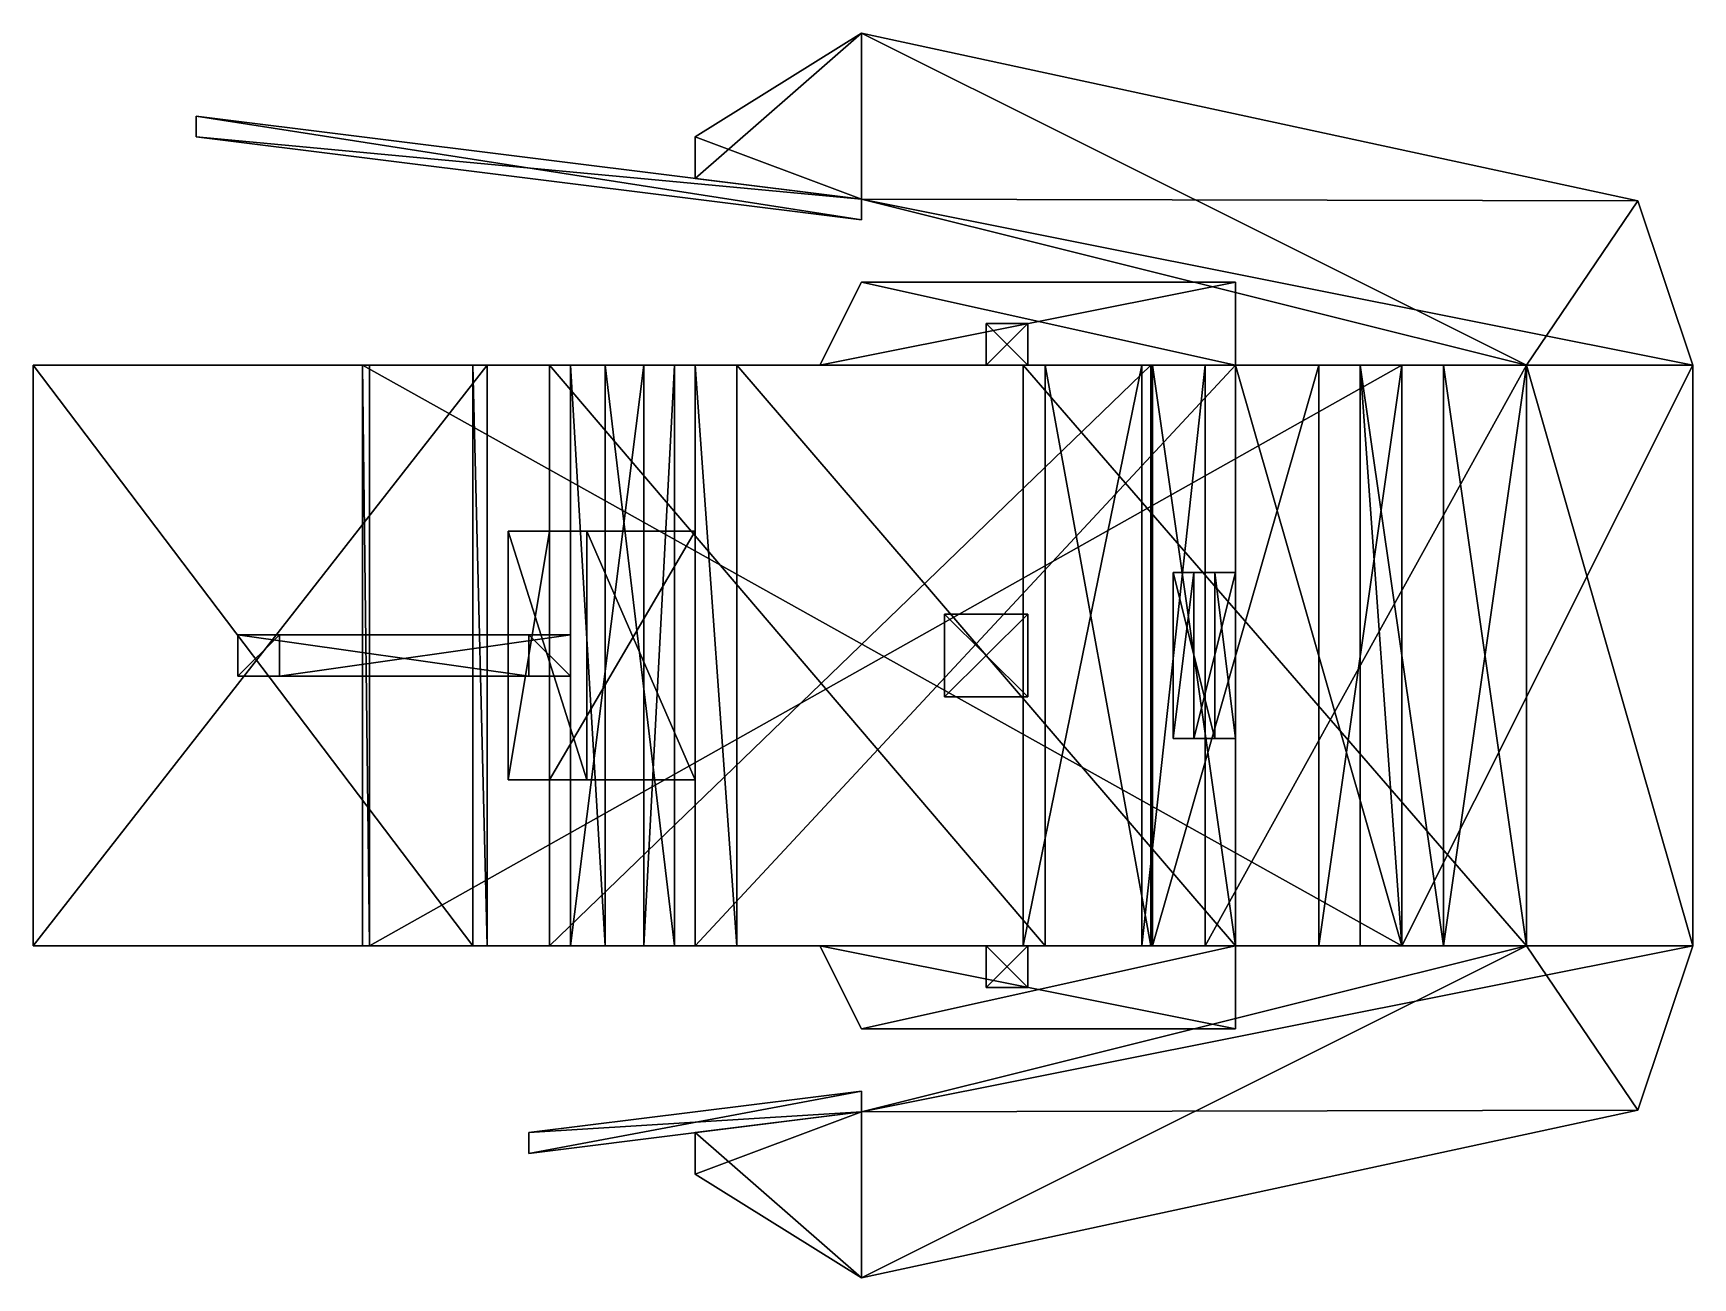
# Model space of a CAD drawing. Extents: x -67.6 to 28.4, y -40 to 32.
import ezdxf

# ---------------------------------------------------------------- set-up
doc = ezdxf.new("R2010")
doc.units = 0

msp = doc.modelspace()

# ---------------------------------------------------------------- meshes
at = {"layer": 'OBJECT000', "color": 50}
mesh = msp.add_polyface(dxfattribs=at)
corners = [(18.779694, 12.799878, 2.181816), (13.970556, 12.799878, 2.181816), (13.970556, -20.800125, 2.181816), (18.779694, -20.800125, 2.181816), (13.970556, -20.800125, 6.545452), (13.970556, 12.799878, 6.545452)]
mesh.append_faces([[corners[k] for k in face] for face in [(1, 0, 5), (2, 4, 3)]])
mesh.append_faces([[corners[k] for k in face] for face in [(1, 3, 0), (2, 5, 4), (3, 5, 0)]], dxfattribs={"vtx0": -1})
mesh.append_faces([[corners[k] for k in face] for face in [(1, 2, 3), (2, 1, 5), (3, 4, 5)]], dxfattribs={"vtx2": -1})
at = {"layer": 'OBJECT001', "color": 50}
mesh = msp.add_polyface(dxfattribs=at)
corners = [(11.565987, -20.800125, -0.000004), (1.947712, -20.800125, -28.363636), (-2.861425, -20.800125, -26.18182), (6.75685, -20.800125, 2.181816), (6.75685, 12.799878, 2.181816), (-2.861425, 12.799878, -26.18182), (1.947712, 12.799878, -28.363636), (11.565987, 12.799878, -0.000004)]
mesh.append_faces([[corners[k] for k in face] for face in [(1, 3, 0), (5, 7, 4), (5, 1, 6), (2, 4, 3), (6, 0, 7), (3, 7, 0)]], dxfattribs={"vtx0": -1})
mesh.append_faces([[corners[k] for k in face] for face in [(1, 2, 3), (5, 6, 7), (5, 2, 1), (2, 5, 4), (6, 1, 0), (3, 4, 7)]], dxfattribs={"vtx2": -1})
at = {"layer": 'OBJECT002', "color": 50}
mesh = msp.add_polyface(dxfattribs=at)
corners = [(1.947712, -8.800125, -28.363636), (0.745428, -8.800125, -32.727276), (-1.659142, -8.800125, -32.727276), (-0.456856, -8.800125, -27.272732), (-0.456856, 0.799877, -27.272732), (-1.659142, 0.799877, -32.727276), (0.745428, 0.799877, -32.727276), (1.947712, 0.799877, -28.363636)]
mesh.append_faces([[corners[k] for k in face] for face in [(1, 3, 0), (5, 7, 4), (5, 1, 6), (2, 4, 3), (6, 0, 7), (3, 7, 0)]], dxfattribs={"vtx0": -1})
mesh.append_faces([[corners[k] for k in face] for face in [(1, 2, 3), (5, 6, 7), (5, 2, 1), (2, 5, 4), (6, 1, 0), (3, 4, 7)]], dxfattribs={"vtx2": -1})
at = {"layer": 'OBJECT003', "color": 50}
mesh = msp.add_polyface(dxfattribs=at)
corners = [(1.947712, 12.799878, -32.727276), (1.947712, 12.799878, -37.090916), (1.947712, -20.800125, -37.090916), (1.947712, -20.800125, -32.727276), (-26.907112, -20.800125, -37.090916), (-29.31168, -20.800125, -32.727276), (-26.907112, 12.799878, -37.090916), (-29.31168, 12.799878, -32.727276)]
mesh.append_faces([[corners[k] for k in face] for face in [(1, 3, 0), (2, 5, 3), (1, 7, 6), (2, 6, 4), (0, 5, 7), (4, 7, 5)]], dxfattribs={"vtx0": -1})
mesh.append_faces([[corners[k] for k in face] for face in [(1, 2, 3), (2, 4, 5), (1, 0, 7), (2, 1, 6), (0, 3, 5), (4, 6, 7)]], dxfattribs={"vtx2": -1})
at = {"layer": 'OBJECT004', "color": 50}
mesh = msp.add_polyface(dxfattribs=at)
corners = [(-12.479698, 12.799878, -24), (-12.479698, 12.799878, -37.090916), (-12.479698, 15.199879, -34.909092), (-12.479698, 15.199879, -24), (-10.075129, 15.199879, -24), (-10.075129, 15.199879, -34.909092), (-10.075129, 12.799878, -37.090916), (-10.075129, 12.799878, -24)]
mesh.append_faces([[corners[k] for k in face] for face in [(1, 3, 0), (5, 7, 4), (6, 0, 7), (2, 4, 3), (3, 7, 0), (1, 5, 2)]], dxfattribs={"vtx0": -1})
mesh.append_faces([[corners[k] for k in face] for face in [(1, 2, 3), (5, 6, 7), (6, 1, 0), (2, 5, 4), (3, 4, 7), (1, 6, 5)]], dxfattribs={"vtx2": -1})
at = {"layer": 'OBJECT005', "color": 50}
mesh = msp.add_polyface(dxfattribs=at)
corners = [(1.947712, 17.599878, -21.818184), (1.947712, 17.599878, -24), (1.947712, 12.799878, -24), (1.947712, 12.799878, -21.818184), (-22.097973, 12.799878, -24), (-22.097973, 12.799878, -21.818184), (-19.693405, 17.599878, -24), (-19.693405, 17.599878, -21.818184)]
mesh.append_faces([[corners[k] for k in face] for face in [(1, 3, 0), (2, 5, 3), (1, 7, 6), (2, 6, 4), (0, 5, 7), (4, 7, 5)]], dxfattribs={"vtx0": -1})
mesh.append_faces([[corners[k] for k in face] for face in [(1, 2, 3), (2, 4, 5), (1, 0, 7), (2, 1, 6), (0, 3, 5), (4, 6, 7)]], dxfattribs={"vtx2": -1})
at = {"layer": 'OBJECT006', "color": 50}
mesh = msp.add_polyface(dxfattribs=at)
corners = [(1.947712, -20.800125, -21.818184), (1.947712, -20.800125, -24), (1.947712, -25.600124, -24), (1.947712, -25.600124, -21.818184), (-19.693405, -25.600124, -24), (-19.693405, -25.600124, -21.818184), (-22.097973, -20.800125, -24), (-22.097973, -20.800125, -21.818184)]
mesh.append_faces([[corners[k] for k in face] for face in [(1, 3, 0), (2, 5, 3), (1, 7, 6), (2, 6, 4), (0, 5, 7), (4, 7, 5)]], dxfattribs={"vtx0": -1})
mesh.append_faces([[corners[k] for k in face] for face in [(1, 2, 3), (2, 4, 5), (1, 0, 7), (2, 1, 6), (0, 3, 5), (4, 6, 7)]], dxfattribs={"vtx2": -1})
at = {"layer": 'OBJECT007', "color": 50}
mesh = msp.add_polyface(dxfattribs=at)
corners = [(-12.479698, -23.200123, -24), (-12.479698, -23.200123, -32.74855), (-12.479698, -20.800125, -37.112202), (-12.479698, -20.800125, -24), (-10.075129, -20.800125, -24), (-10.075129, -20.800125, -37.112202), (-10.075129, -23.200123, -32.74855), (-10.075129, -23.200123, -24)]
mesh.append_faces([[corners[k] for k in face] for face in [(1, 3, 0), (5, 7, 4), (6, 0, 7), (2, 4, 3), (3, 7, 0), (5, 1, 6)]], dxfattribs={"vtx0": -1})
mesh.append_faces([[corners[k] for k in face] for face in [(1, 2, 3), (5, 6, 7), (6, 1, 0), (2, 5, 4), (3, 4, 7), (5, 2, 1)]], dxfattribs={"vtx2": -1})
at = {"layer": 'OBJECT008', "color": 50}
mesh = msp.add_polyface(dxfattribs=at)
corners = [(-14.88427, -6.400124, -37.090916), (-14.88427, -6.400124, -56.72728), (-14.88427, -1.600122, -56.72728), (-14.88427, -1.600122, -37.090916), (-10.075129, -1.600122, -37.090916), (-10.075129, -1.600122, -56.72728), (-10.075129, -6.400124, -56.72728), (-10.075129, -6.400124, -37.090916)]
mesh.append_faces([[corners[k] for k in face] for face in [(1, 3, 0), (5, 7, 4), (6, 0, 7), (2, 4, 3), (1, 5, 2), (3, 7, 0)]], dxfattribs={"vtx0": -1})
mesh.append_faces([[corners[k] for k in face] for face in [(1, 2, 3), (5, 6, 7), (6, 1, 0), (2, 5, 4), (1, 6, 5), (3, 4, 7)]], dxfattribs={"vtx2": -1})
at = {"layer": 'OBJECT009', "color": 50}
mesh = msp.add_polyface(dxfattribs=at)
corners = [(-48.149071, 12.799878, -56.72728), (11.565987, 12.799878, -56.72728), (11.565987, -20.800125, -56.72728), (-48.149071, -20.800125, -56.72728), (-48.548225, -20.800125, -58.909088), (11.565987, -20.800125, -58.909088), (11.565987, 12.799878, -58.909088), (-48.548225, 12.799878, -58.909088)]
mesh.append_faces([[corners[k] for k in face] for face in [(1, 3, 0), (5, 7, 4), (5, 1, 6), (6, 0, 7), (4, 2, 5), (7, 3, 4)]], dxfattribs={"vtx0": -1})
mesh.append_faces([[corners[k] for k in face] for face in [(1, 2, 3), (5, 6, 7), (5, 2, 1), (6, 1, 0), (4, 3, 2), (7, 0, 3)]], dxfattribs={"vtx2": -1})
at = {"layer": 'OBJECT010', "color": 50}
mesh = msp.add_polyface(dxfattribs=at)
corners = [(-67.602036, -20.800125, -7.541897), (-67.602036, -20.800125, -12.996437), (-67.602036, 12.799878, -12.996437), (-67.602036, 12.799878, -7.541897), (-42.171165, 12.799878, -26.18182), (-41.334522, 12.799878, -21.625542), (-41.334522, -20.800125, -21.625542), (-42.171165, -20.800125, -26.18182)]
mesh.append_faces([[corners[k] for k in face] for face in [(1, 3, 0), (2, 5, 3), (7, 0, 6), (4, 6, 5), (0, 5, 6), (2, 7, 4)]], dxfattribs={"vtx0": -1})
mesh.append_faces([[corners[k] for k in face] for face in [(1, 2, 3), (2, 4, 5), (7, 1, 0), (4, 7, 6), (0, 3, 5), (2, 1, 7)]], dxfattribs={"vtx2": -1})
at = {"layer": 'OBJECT011', "color": 50}
mesh = msp.add_polyface(dxfattribs=at)
corners = [(-36.525383, -2.800123, -56.72728), (-38.929951, -2.800123, -56.72728), (-38.929951, -5.200123, -56.72728), (-36.525383, -5.200123, -56.72728), (-53.357368, -2.800123, -19.636368), (-55.761932, -2.800123, -18.545456), (-53.357368, -5.200123, -19.636368), (-55.761932, -5.200123, -18.545456)]
mesh.append_faces([[corners[k] for k in face] for face in [(1, 3, 0), (0, 5, 1), (3, 7, 6), (0, 6, 4), (2, 5, 7), (4, 7, 5)]], dxfattribs={"vtx0": -1})
mesh.append_faces([[corners[k] for k in face] for face in [(1, 2, 3), (0, 4, 5), (3, 2, 7), (0, 3, 6), (2, 1, 5), (4, 6, 7)]], dxfattribs={"vtx2": -1})
at = {"layer": 'OBJECT012', "color": 50}
mesh = msp.add_polyface(dxfattribs=at)
corners = [(13.970556, 12.799878, 2.181816), (18.779694, 12.799878, 2.181816), (18.779694, -20.800125, 2.181816), (13.970556, -20.800125, 2.181816), (9.161419, -20.800125, -56.72728), (11.565987, -20.800125, -56.72728), (11.565987, 12.799878, -56.72728), (9.161419, 12.799878, -56.72728), (28.397968, -20.800125, -15.272732), (28.397968, -20.800125, -14.18182), (28.397968, 12.799878, -14.18182), (28.397968, 12.799878, -15.272732)]
mesh.append_faces([[corners[k] for k in face] for face in [(1, 3, 0), (5, 7, 4), (9, 11, 8), (6, 0, 7), (4, 8, 5), (5, 11, 6), (9, 1, 10), (7, 3, 4)]], dxfattribs={"vtx0": -1})
mesh.append_faces([[corners[k] for k in face] for face in [(6, 10, 1), (6, 1, 0), (4, 2, 9), (4, 9, 8)]], dxfattribs={"vtx0": -1, "vtx2": -1})
mesh.append_faces([[corners[k] for k in face] for face in [(1, 2, 3), (5, 6, 7), (9, 10, 11), (6, 11, 10), (4, 3, 2), (5, 8, 11), (9, 2, 1), (7, 0, 3)]], dxfattribs={"vtx2": -1})
at = {"layer": 'OBJECT013', "color": 50}
mesh = msp.add_polyface(dxfattribs=at)
corners = [(-37.727669, -20.800125, 37.090908), (-37.727669, -20.800125, 28.363636), (-37.727669, 12.799878, 28.363636), (-37.727669, 12.799878, 37.090908), (-9.070978, 12.799878, 25.243368), (-2.954014, 12.799878, 31.719822), (-2.954014, -20.800125, 31.719822), (-9.070978, -20.800125, 25.243368)]
mesh.append_faces([[corners[k] for k in face] for face in [(1, 3, 0), (2, 5, 3), (7, 0, 6), (4, 6, 5), (2, 7, 4), (0, 5, 6)]], dxfattribs={"vtx0": -1})
mesh.append_faces([[corners[k] for k in face] for face in [(1, 2, 3), (2, 4, 5), (7, 1, 0), (4, 7, 6), (2, 1, 7), (0, 3, 5)]], dxfattribs={"vtx2": -1})
at = {"layer": 'OBJECT014', "color": 50}
mesh = msp.add_polyface(dxfattribs=at)
corners = [(18.779694, 12.799878, 19.636362), (18.779694, 12.799878, 2.181816), (18.779694, -20.800125, 2.181816), (18.779694, -20.800125, 19.636362), (-10.336094, 12.799878, 24.831352), (0.185398, 12.799878, 31.234337), (-3.465446, 12.799878, 31.79822), (-10.336094, -20.800125, 24.831352), (-3.465446, -20.800125, 31.79822), (0.185398, -20.800125, 31.234337)]
mesh.append_faces([[corners[k] for k in face] for face in [(1, 3, 0), (1, 6, 4), (2, 9, 3), (2, 4, 7), (6, 7, 4), (5, 8, 6), (0, 9, 5)]], dxfattribs={"vtx0": -1})
mesh.append_faces([[corners[k] for k in face] for face in [(1, 5, 6), (2, 8, 9)]], dxfattribs={"vtx0": -1, "vtx2": -1})
mesh.append_faces([[corners[k] for k in face] for face in [(1, 2, 3), (1, 0, 5), (2, 7, 8), (2, 1, 4), (6, 8, 7), (5, 9, 8), (0, 3, 9)]], dxfattribs={"vtx2": -1})
at = {"layer": 'OBJECT015', "color": 50}
mesh = msp.add_polyface(dxfattribs=at)
corners = [(-19.693405, -40.000122, -13.090912), (-19.693405, -30.400124, -13.090912), (18.779694, -20.800125, -13.090912), (28.397968, -20.800125, -13.090912), (25.225296, -30.306007, -13.090912), (28.397968, -20.800125, -18.545456), (18.779694, -20.800125, -18.545456), (-19.693405, -30.400124, -18.545456), (-19.693405, -40.000122, -18.545456), (25.225296, -30.306007, -18.545456)]
mesh.append_faces([[corners[k] for k in face] for face in [(1, 4, 0), (6, 9, 5), (7, 0, 8), (5, 2, 6), (6, 1, 7), (9, 3, 5), (8, 4, 9)]], dxfattribs={"vtx0": -1})
mesh.append_faces([[corners[k] for k in face] for face in [(1, 3, 4), (6, 8, 9)]], dxfattribs={"vtx0": -1, "vtx2": -1})
mesh.append_faces([[corners[k] for k in face] for face in [(1, 2, 3), (6, 7, 8), (7, 1, 0), (5, 3, 2), (6, 2, 1), (9, 4, 3), (8, 0, 4)]], dxfattribs={"vtx2": -1})
at = {"layer": 'OBJECT016', "color": 50}
mesh = msp.add_polyface(dxfattribs=at)
corners = [(28.397968, 12.799878, -13.090912), (18.779694, 12.799878, -13.090912), (-19.693405, 22.399879, -13.090912), (-19.693405, 31.999878, -13.090912), (25.225311, 22.305689, -13.090912), (-19.693405, 31.999878, -18.545456), (-19.693405, 22.399879, -18.545456), (18.779694, 12.799878, -18.545456), (28.397968, 12.799878, -18.545456), (25.225311, 22.305689, -18.545456)]
mesh.append_faces([[corners[k] for k in face] for face in [(1, 4, 0), (6, 9, 5), (5, 2, 6), (7, 0, 8), (6, 1, 7), (8, 4, 9), (9, 3, 5)]], dxfattribs={"vtx0": -1})
mesh.append_faces([[corners[k] for k in face] for face in [(1, 3, 4), (6, 8, 9)]], dxfattribs={"vtx0": -1, "vtx2": -1})
mesh.append_faces([[corners[k] for k in face] for face in [(1, 2, 3), (6, 7, 8), (5, 3, 2), (7, 1, 0), (6, 2, 1), (8, 0, 4), (9, 4, 3)]], dxfattribs={"vtx2": -1})
at = {"layer": 'OBJECT017', "color": 50}
mesh = msp.add_polyface(dxfattribs=at)
corners = [(-29.31168, 23.599878, -13.090912), (-29.31168, 25.999878, -13.090912), (-19.693405, 31.999878, -13.090912), (-19.693405, 22.399879, -13.090912), (-29.31168, 25.999878, -18.545456), (-29.31168, 23.599878, -18.545456), (-19.693405, 22.399879, -18.545456), (-19.693405, 31.999878, -18.545456)]
mesh.append_faces([[corners[k] for k in face] for face in [(1, 3, 0), (5, 7, 4), (4, 0, 5), (6, 2, 7), (5, 3, 6), (7, 1, 4)]], dxfattribs={"vtx0": -1})
mesh.append_faces([[corners[k] for k in face] for face in [(1, 2, 3), (5, 6, 7), (4, 1, 0), (6, 3, 2), (5, 0, 3), (7, 2, 1)]], dxfattribs={"vtx2": -1})
at = {"layer": 'OBJECT018', "color": 50}
mesh = msp.add_polyface(dxfattribs=at)
corners = [(-29.31168, -34.000126, -13.090912), (-29.31168, -31.600124, -13.090912), (-19.693405, -30.400124, -13.090912), (-19.693405, -40.000122, -13.090912), (-29.31168, -31.600124, -18.545456), (-29.31168, -34.000126, -18.545456), (-19.693405, -40.000122, -18.545456), (-19.693405, -30.400124, -18.545456)]
mesh.append_faces([[corners[k] for k in face] for face in [(1, 3, 0), (5, 7, 4), (4, 0, 5), (6, 2, 7), (7, 1, 4), (5, 3, 6)]], dxfattribs={"vtx0": -1})
mesh.append_faces([[corners[k] for k in face] for face in [(1, 2, 3), (5, 6, 7), (4, 1, 0), (6, 3, 2), (7, 2, 1), (5, 0, 3)]], dxfattribs={"vtx2": -1})
at = {"layer": 'OBJECT019', "color": 50}
mesh = msp.add_polyface(dxfattribs=at)
corners = [(-38.929951, -32.800125, -6.545456), (-38.929951, -31.600124, -6.545456), (-19.693405, -29.200123, -6.545456), (-19.693405, -30.400124, -6.545456), (-38.929951, -31.600124, -24), (-38.929951, -32.800125, -24), (-19.693405, -30.400124, -24), (-19.693405, -29.200123, -24)]
mesh.append_faces([[corners[k] for k in face] for face in [(1, 3, 0), (5, 7, 4), (4, 0, 5), (6, 2, 7), (5, 3, 6), (7, 1, 4)]], dxfattribs={"vtx0": -1})
mesh.append_faces([[corners[k] for k in face] for face in [(1, 2, 3), (5, 6, 7), (4, 1, 0), (6, 3, 2), (5, 0, 3), (7, 2, 1)]], dxfattribs={"vtx2": -1})
at = {"layer": 'OBJECT020', "color": 50}
mesh = msp.add_polyface(dxfattribs=at)
corners = [(-58.166496, 25.999878, 2.181816), (-58.166496, 27.199879, 2.181816), (-19.693405, 22.399879, 2.181816), (-19.693405, 21.199879, 2.181816), (-58.166496, 27.199879, -32.727276), (-58.166496, 25.999878, -32.727276), (-19.693405, 21.199879, -32.727276), (-19.693405, 22.399879, -32.727276)]
mesh.append_faces([[corners[k] for k in face] for face in [(1, 3, 0), (5, 7, 4), (4, 0, 5), (6, 2, 7), (7, 1, 4), (5, 3, 6)]], dxfattribs={"vtx0": -1})
mesh.append_faces([[corners[k] for k in face] for face in [(1, 2, 3), (5, 6, 7), (4, 1, 0), (6, 3, 2), (7, 2, 1), (5, 0, 3)]], dxfattribs={"vtx2": -1})
at = {"layer": 'OBJECT021', "color": 50}
mesh = msp.add_polyface(dxfattribs=at)
corners = [(-29.31168, 3.199877, 27.447517), (-29.31168, 3.199877, 27.272726), (-29.31168, -11.200123, 27.272726), (-29.31168, -11.200123, 27.447517), (-35.585197, 3.199877, 10.909088), (-37.727669, 3.199877, 28.363636), (-40.132233, 3.199877, 10.909088), (-35.585197, -11.200123, 10.909088), (-40.132233, -11.200123, 10.909088), (-37.727669, -11.200123, 28.363636)]
mesh.append_faces([[corners[k] for k in face] for face in [(1, 3, 0), (1, 6, 4), (2, 9, 3), (0, 9, 5), (2, 4, 7), (5, 8, 6), (7, 6, 8)]], dxfattribs={"vtx0": -1})
mesh.append_faces([[corners[k] for k in face] for face in [(1, 5, 6), (2, 8, 9)]], dxfattribs={"vtx0": -1, "vtx2": -1})
mesh.append_faces([[corners[k] for k in face] for face in [(1, 2, 3), (1, 0, 5), (2, 7, 8), (0, 3, 9), (2, 1, 4), (5, 9, 8), (7, 4, 6)]], dxfattribs={"vtx2": -1})
at = {"layer": 'OBJECT022', "color": 50}
mesh = msp.add_polyface(dxfattribs=at)
corners = [(-30.513962, -20.800125, 19.636362), (-32.280815, -20.800125, 19.636362), (-32.280815, 12.799878, 19.636362), (-30.513962, 12.799878, 19.636362), (-34.521172, 12.799878, 8.72727), (-36.525383, 12.799878, 8.72727), (-36.525383, -20.800125, 8.72727), (-34.521172, -20.800125, 8.72727)]
mesh.append_faces([[corners[k] for k in face] for face in [(1, 3, 0), (3, 5, 4), (1, 7, 6), (2, 6, 5), (0, 4, 7), (5, 7, 4)]], dxfattribs={"vtx0": -1})
mesh.append_faces([[corners[k] for k in face] for face in [(1, 2, 3), (3, 2, 5), (1, 0, 7), (2, 1, 6), (0, 3, 4), (5, 6, 7)]], dxfattribs={"vtx2": -1})

doc.saveas('drawing.dxf')
